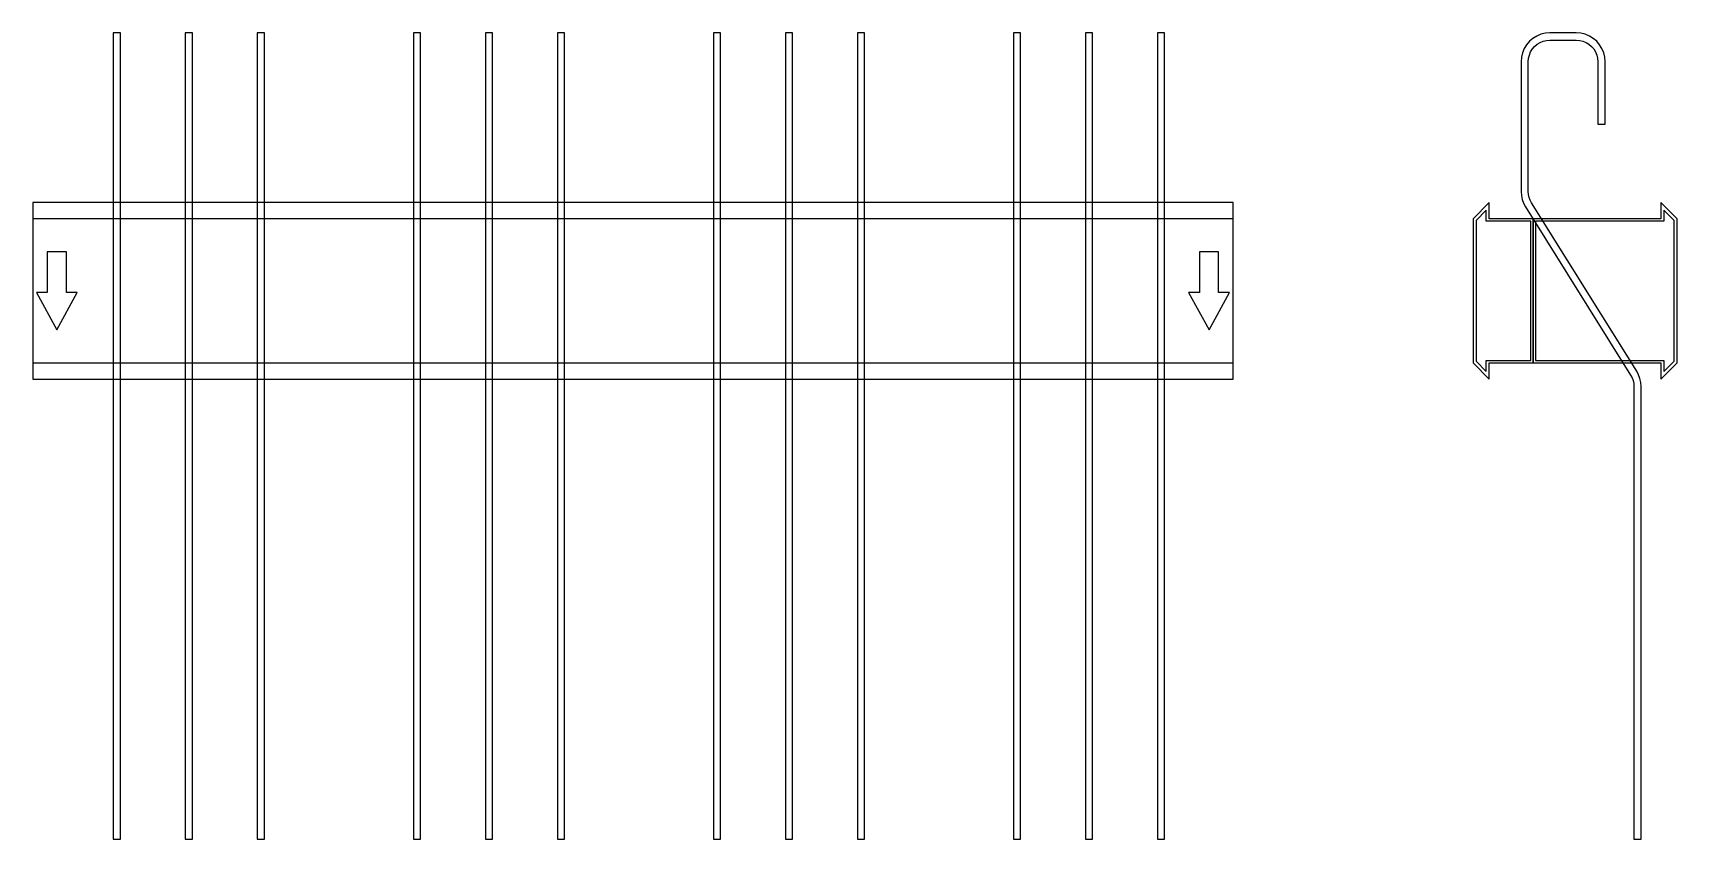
# Model space of a CAD drawing. Extents: x 0 to 1370, y -457 to 215.
import ezdxf

# ---------------------------------------------------------------- set-up
doc = ezdxf.new("R2010")
doc.units = 0
doc.layers.add('Halfen', color=7, linetype='CONTINUOUS')

msp = doc.modelspace()

# ---------------------------------------------------------------- linework, layer by layer
at = {"layer": 'Halfen', "color": 7}
for points in [[(73, -456.927), (73, 214.971), (67, 214.971), (67, -456.927)], [(133, -456.927), (133, 214.971), (127, 214.971), (127, -456.927)], [(193, -456.927), (193, 214.971), (187, 214.971), (187, -456.927)], [(323, -456.927), (323, 214.971), (317, 214.971), (317, -456.927)], [(383, -456.927), (383, 214.971), (377, 214.971), (377, -456.927)], [(443, -456.927), (443, 214.971), (437, 214.971), (437, -456.927)], [(573, -456.927), (573, 214.971), (567, 214.971), (567, -456.927)], [(633, -456.927), (633, 214.971), (627, 214.971), (627, -456.927)], [(693, -456.927), (693, 214.971), (687, 214.971), (687, -456.927)], [(823, -456.927), (823, 214.971), (817, 214.971), (817, -456.927)], [(883, -456.927), (883, 214.971), (877, 214.971), (877, -456.927)], [(943, -456.927), (943, 214.971), (937, 214.971), (937, -456.927)], [(1340, -456.927), (1340, -79.715), (1339.766, -76.375), (1339.07, -73.1), (1337.925, -69.953), (1336.353, -66.997), (1248.735, 73.221), (1247.556, 75.438), (1246.697, 77.798), (1246.175, 80.255), (1246, 82.76), (1246, 190.971), (1246.222, 193.787), (1246.881, 196.534), (1247.962, 199.143), (1249.438, 201.551), (1251.272, 203.699), (1253.42, 205.534), (1255.828, 207.009), (1258.438, 208.09), (1261.184, 208.75), (1264, 208.971), (1286, 208.971), (1288.816, 208.75), (1291.562, 208.09), (1294.172, 207.009), (1296.58, 205.534), (1298.728, 203.699), (1300.562, 201.551), (1302.038, 199.143), (1303.119, 196.534), (1303.778, 193.787), (1304, 190.971), (1304, 138.971), (1310, 138.971), (1310, 190.971), (1309.705, 194.726), (1308.825, 198.388), (1307.384, 201.867), (1305.416, 205.078), (1302.971, 207.942), (1300.107, 210.388), (1296.896, 212.355), (1293.416, 213.797), (1289.754, 214.676), (1286, 214.971), (1264, 214.971), (1260.246, 214.676), (1256.584, 213.797), (1253.104, 212.355), (1249.893, 210.388), (1247.029, 207.942), (1244.584, 205.078), (1242.616, 201.867), (1241.175, 198.388), (1240.295, 194.726), (1240, 190.971), (1240, 82.76), (1240.234, 79.419), (1240.93, 76.144), (1242.075, 72.998), (1243.647, 70.042), (1331.265, -70.177), (1332.444, -72.394), (1333.303, -74.754), (1333.825, -77.21), (1334, -79.715), (1334, -456.927)], [(0, -73.5), (1000, -73.5), (1000, 73.5), (0, 73.5)], [(1250, -60), (1250, 60), (1213.5, 60), (1213.5, 73.5), (1200, 60), (1200, -60), (1213.5, -73.5), (1213.5, -60)], [(1370, -60), (1370, 60), (1356.5, 73.5), (1356.5, 60), (1250, 60), (1250, -60), (1356.5, -60), (1356.5, -73.5)], [(0, -60), (1000, -60), (1000, 60), (0, 60)], [(1248, -58), (1248, 58), (1211, 58), (1211, 67.25), (1202.5, 58.75), (1202.5, -58.75), (1211, -67.25), (1211, -58)], [(1367.5, -58.75), (1367.5, 58.75), (1359, 67.25), (1359, 58), (1252, 58), (1252, -58), (1359, -58), (1359, -67.25)], [(20, -32.5), (37, -1.5), (28, -1.5), (28, 32.5), (12, 32.5), (12, -1.5), (3, -1.5)], [(980, -32.5), (997, -1.5), (988, -1.5), (988, 32.5), (972, 32.5), (972, -1.5), (963, -1.5)]]:
    msp.add_lwpolyline(points, close=True, dxfattribs=at)

doc.saveas('drawing.dxf')
